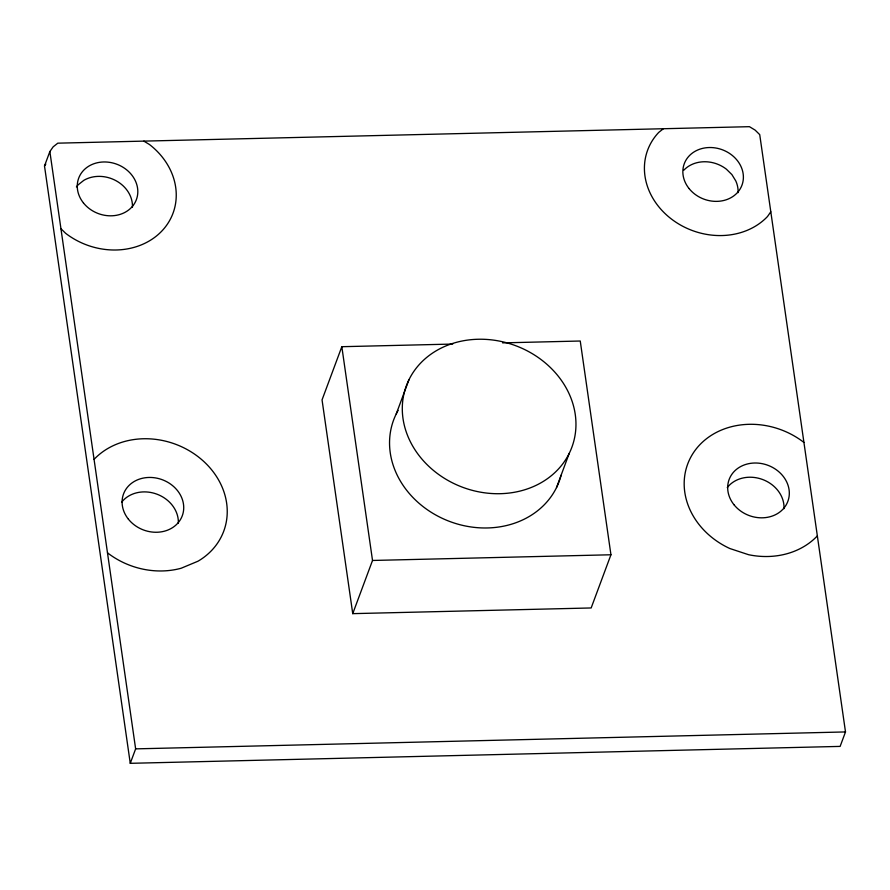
<?xml version="1.0" encoding="UTF-8"?>
<svg xmlns="http://www.w3.org/2000/svg" width="890" height="890" viewBox="0 0 890 890"><rect width="100%" height="100%" fill="white"/><g stroke="black" fill="none" stroke-linecap="round" stroke-linejoin="round"><path stroke-width="1.33" d="M44.5 165.963L49.862 151.556L53.155 146.839L57.794 143.168L749.436 126.68L755.109 130.096L759.726 134.635L845.5 731.936L840.127 746.399L130.263 763.32L44.5 165.963L45.813 164.083M130.263 763.32L135.636 748.868L49.862 151.556M452.721 344.063L341.827 346.7L322.047 399.888L352.74 613.644L591.16 607.959L610.941 554.77L580.247 341.015L502.616 342.873M396.25 413.906L409 379.652M352.74 613.644L372.521 560.466L341.827 346.7M556.517 487.564L569.255 453.31A88.277 75.594 20.4 0 0 478.041 339.257A88.277 75.594 20.4 0 0 420.08 456.859A88.277 75.594 20.4 0 0 569.255 453.31M770.807 211.787L767.514 216.504A69.854 59.808 20.4 0 1 671.138 218.807A69.854 59.808 20.4 0 1 658.734 132.399L663.384 128.727M372.521 560.466L610.941 554.77M135.636 748.868L845.5 731.936M143.857 141.121L149.52 144.547A69.854 59.808 20.4 0 1 161.936 230.944A69.854 59.808 20.4 0 1 65.56 233.247L60.943 228.719M817.332 535.902A75.561 64.703 20.4 0 1 748.579 554.704L729.856 548.529A75.561 64.703 20.4 0 1 694.233 451.575A75.561 64.703 20.4 0 1 803.915 442.43M561.112 475.204A88.277 75.594 20.4 0 1 447.904 520.772A88.277 75.594 20.4 0 1 398.097 410.424M94.073 459.362A75.561 64.703 20.4 0 1 205.623 463.223A75.561 64.703 20.4 0 1 197.992 561.212L181.16 568.243A75.561 64.703 20.4 0 1 107.501 552.835M121.596 502.249A31.328 26.822 20.4 0 1 156.896 494.161A31.328 26.822 20.4 0 1 178.323 523.353M727.264 487.575A31.328 26.822 20.4 0 1 762.563 479.488A31.328 26.822 20.4 0 1 783.99 508.68M683.865 170.146A30.783 26.355 20.4 0 1 726.329 169.133L731.903 174.596L735.841 181.015A30.783 26.355 20.4 0 1 738.077 192.652M76.418 186.911A30.783 26.355 20.4 0 1 78.22 184.764L83.827 180.336A30.783 26.355 20.4 0 1 116.245 180.837A30.783 26.355 20.4 0 1 132.421 207.27M689.049 188.535A30.783 26.355 20.4 0 0 741.058 187.289A30.783 26.355 20.4 0 0 709.252 147.529A30.783 26.355 20.4 0 0 689.049 188.535M83.471 202.976A30.783 26.355 20.4 0 0 135.48 201.73A30.783 26.355 20.4 0 0 103.674 161.969A30.783 26.355 20.4 0 0 83.471 202.976M733.994 504.741A31.328 26.822 20.4 0 0 786.938 503.484A31.328 26.822 20.4 0 0 754.564 463.011A31.328 26.822 20.4 0 0 733.994 504.741M128.405 519.182A31.328 26.822 20.4 0 0 181.349 517.924A31.328 26.822 20.4 0 0 148.975 477.452A31.328 26.822 20.4 0 0 128.405 519.182"/></g></svg>
